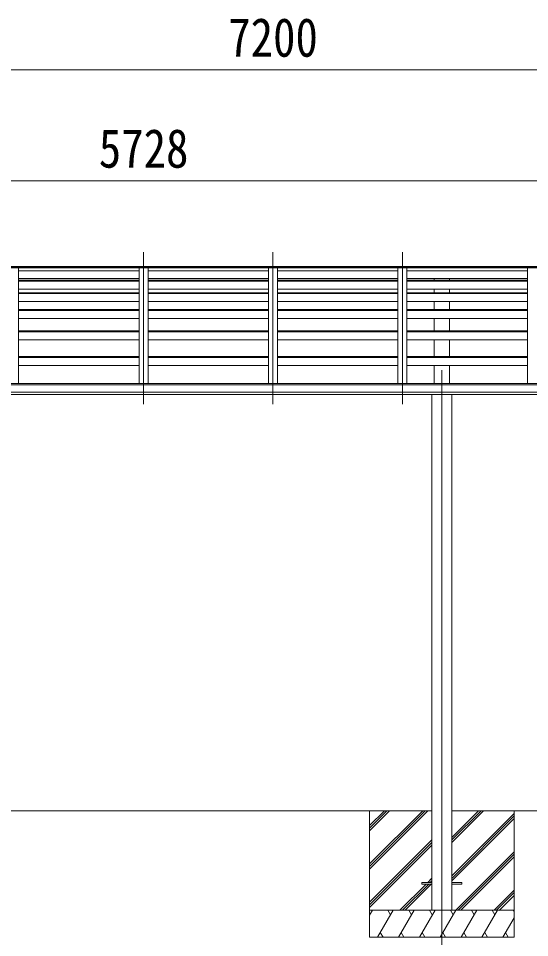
# Model space of a CAD drawing. Units: millimetres at full size. Extents: x -12578 to 12718, y -8779 to 8681.
# Drawn here: x 4112 to 6940, y -5637 to -552 of the extents above; entities that cross this region are included whole.
import ezdxf
from ezdxf.enums import TextEntityAlignment as Align

# ---------------------------------------------------------------- set-up
doc = ezdxf.new("R2010")
doc.units = ezdxf.units.MM
doc.header["$LTSCALE"] = 45
for name, color, linetype, lineweight in [('0-0_0', 7, 'Continuous', 9), ('0-1_本体', 4, 'Continuous', 9), ('0-2_部品', 7, 'Continuous', 9), ('0-8_PARTS2', 2, 'Continuous', 9), ('0-A_寸法', 6, 'Continuous', 9)]:
    doc.layers.add(name, color=color, linetype=linetype, lineweight=lineweight)
doc.styles.add('ＭＳ ゴシック', font='')
doc.styles.get('ＭＳ ゴシック').set_extended_font_data('MS Gothic')

msp = doc.modelspace()

# ---------------------------------------------------------------- linework, layer by layer
at = {"layer": '0-0_0'}
for p, q in [((3209.08, -4935.23), (6399.08, -4935.23)), ((6054.08, -4935.23), (6054.08, -5635.23)), ((6054.08, -5229.41), (6348.26, -4935.23)), ((6054.08, -5243.55), (6362.4, -4935.23)), ((6054.08, -5257.69), (6376.55, -4935.23)), ((6054.08, -5045.56), (6164.41, -4935.23)), ((6054.08, -5031.42), (6150.27, -4935.23)), ((6054.08, -5017.28), (6136.13, -4935.23)), ((6509.08, -5111.06), (6684.91, -4935.23)), ((6509.08, -5096.92), (6670.77, -4935.23)), ((6509.08, -5082.78), (6656.63, -4935.23)), ((6509.08, -4935.23), (8329.07, -4935.23)), ((6509.08, -5294.91), (6854.08, -4949.91)), ((6509.08, -5309.05), (6854.08, -4964.05)), ((6509.08, -5323.19), (6854.08, -4978.2)), ((6854.08, -4935.23), (6854.08, -5635.23)), ((6054.08, -5441.54), (6399.08, -5096.54)), ((6054.08, -5455.68), (6399.08, -5110.69)), ((6054.08, -5469.83), (6399.08, -5124.83)), ((6530.89, -5485.23), (6854.08, -5162.04)), ((6545.03, -5485.23), (6854.08, -5176.19)), ((6559.18, -5485.23), (6854.08, -5190.33)), ((6376.18, -5331.58), (6399.08, -5308.68)), ((6390.32, -5331.58), (6399.08, -5322.82)), ((6222.52, -5485.23), (6367.18, -5340.58)), ((6236.67, -5485.23), (6381.32, -5340.58)), ((6250.81, -5485.23), (6395.46, -5340.58)), ((6743.02, -5485.23), (6854.08, -5374.17)), ((6757.17, -5485.23), (6854.08, -5388.32)), ((6771.31, -5486.08), (6854.08, -5403.3)), ((6854.08, -5485.23), (6054.08, -5485.23)), ((6054.08, -5512.74), (6069.96, -5485.23)), ((6098.83, -5635.23), (6185.43, -5485.23)), ((6170.43, -5511.21), (6155.43, -5485.23)), ((6214.3, -5635.23), (6300.9, -5485.23)), ((6285.9, -5511.22), (6270.9, -5485.23)), ((6329.77, -5635.23), (6416.37, -5485.23)), ((6401.37, -5511.21), (6386.37, -5485.23)), ((6445.24, -5635.23), (6531.84, -5485.23)), ((6516.84, -5511.21), (6501.84, -5485.23)), ((6560.71, -5635.23), (6647.31, -5485.23)), ((6632.31, -5511.21), (6617.31, -5485.23)), ((6676.18, -5635.23), (6762.78, -5485.23)), ((6732.78, -5485.23), (6747.78, -5511.21)), ((6848.25, -5485.23), (6854.08, -5495.33)), ((6791.65, -5635.23), (6854.08, -5527.1)), ((6054.08, -5635.23), (6854.08, -5635.23)), ((6113.83, -5609.25), (6128.83, -5635.23)), ((6229.3, -5609.25), (6244.3, -5635.23)), ((6344.77, -5609.25), (6359.77, -5635.23)), ((6460.24, -5609.25), (6475.24, -5635.23)), ((6575.71, -5609.25), (6590.71, -5635.23)), ((6691.18, -5609.25), (6706.18, -5635.23)), ((6806.65, -5609.25), (6821.65, -5635.23))]:
    msp.add_line(p, q, dxfattribs=at)
at = {"layer": '0-1_本体'}
for p, q in [((7656.08, -1931.62), (1952.09, -1931.62)), ((1955.59, -1924.42), (7652.58, -1924.42)), ((7652.58, -1926), (1955.59, -1926)), ((7656.08, -1932.53), (1952.09, -1932.53)), ((4113.08, -1932.53), (4113.08, -2572.32)), ((4779.08, -1947.73), (4113.08, -1947.73)), ((4779.08, -1932.53), (4779.08, -2572.32)), ((4829.08, -1932.53), (4829.08, -2572.32)), ((5495.08, -1947.73), (4829.08, -1947.73)), ((5495.08, -1932.53), (5495.08, -2572.32)), ((5545.08, -1932.53), (5545.08, -2572.32)), ((6211.08, -1947.73), (5545.08, -1947.73)), ((6211.08, -1932.53), (6211.08, -2572.32)), ((6261.08, -1932.53), (6261.08, -2572.32)), ((6927.08, -1947.73), (6261.08, -1947.73)), ((6927.08, -1932.53), (6927.08, -2572.32)), ((4779.08, -1991.26), (4113.08, -1991.26)), ((4779.08, -1992.33), (4113.08, -1992.33)), ((4779.08, -1993.64), (4113.08, -1993.64)), ((4113.08, -2002.47), (4779.08, -2002.47)), ((4779.08, -2005.05), (4113.08, -2005.05)), ((5495.08, -1991.26), (4829.08, -1991.26)), ((5495.08, -1992.33), (4829.08, -1992.33)), ((5495.08, -1993.64), (4829.08, -1993.64)), ((4829.08, -2002.47), (5495.08, -2002.47)), ((5495.08, -2005.05), (4829.08, -2005.05)), ((6211.08, -1991.26), (5545.08, -1991.26)), ((6211.08, -1992.33), (5545.08, -1992.33)), ((6211.08, -1993.64), (5545.08, -1993.64)), ((5545.08, -2002.47), (6211.08, -2002.47)), ((6211.08, -2005.05), (5545.08, -2005.05)), ((6927.08, -1991.26), (6261.08, -1991.26)), ((6927.08, -1992.33), (6261.08, -1992.33)), ((6927.08, -1993.64), (6261.08, -1993.64)), ((6261.08, -2002.47), (6927.08, -2002.47)), ((6927.08, -2005.05), (6261.08, -2005.05)), ((6411.58, -2002.47), (6411.58, -1993.64)), ((6496.58, -2002.47), (6496.58, -1993.64)), ((4779.08, -2049.79), (4113.08, -2049.79)), ((4113.08, -2070.38), (4779.08, -2070.38)), ((4113.08, -2073.95), (4779.08, -2073.95)), ((5495.08, -2049.79), (4829.08, -2049.79)), ((4829.08, -2070.38), (5495.08, -2070.38)), ((4829.08, -2073.95), (5495.08, -2073.95)), ((6211.08, -2049.79), (5545.08, -2049.79)), ((5545.08, -2070.38), (6211.08, -2070.38)), ((5545.08, -2073.95), (6211.08, -2073.95)), ((6927.08, -2049.79), (6261.08, -2049.79)), ((6261.08, -2070.38), (6927.08, -2070.38)), ((6261.08, -2073.95), (6927.08, -2073.95)), ((6411.58, -2070.38), (6411.58, -2049.79)), ((6496.58, -2070.38), (6496.58, -2049.79)), ((4113.08, -2118.49), (4779.08, -2118.49)), ((4829.08, -2118.49), (5495.08, -2118.49)), ((5545.08, -2118.49), (6211.08, -2118.49)), ((6261.08, -2118.49), (6927.08, -2118.49)), ((6411.58, -2162.94), (6411.58, -2118.49)), ((6496.58, -2162.94), (6496.58, -2118.49)), ((4113.08, -2162.94), (4779.08, -2162.94)), ((4779.08, -2167.6), (4113.08, -2167.6)), ((4829.08, -2162.94), (5495.08, -2162.94)), ((5495.08, -2167.6), (4829.08, -2167.6)), ((5545.08, -2162.94), (6211.08, -2162.94)), ((6211.08, -2167.6), (5545.08, -2167.6)), ((6261.08, -2162.94), (6927.08, -2162.94)), ((6927.08, -2167.6), (6261.08, -2167.6)), ((4113.08, -2211.87), (4779.08, -2211.87)), ((4829.08, -2211.87), (5495.08, -2211.87)), ((5545.08, -2211.87), (6211.08, -2211.87)), ((6261.08, -2211.87), (6927.08, -2211.87)), ((6411.58, -2280.14), (6411.58, -2211.87)), ((6496.58, -2280.14), (6496.58, -2211.87)), ((4113.08, -2280.14), (4779.08, -2280.14)), ((4113.08, -2285.87), (4779.08, -2285.87)), ((4829.08, -2280.14), (5495.08, -2280.14)), ((4829.08, -2285.87), (5495.08, -2285.87)), ((5545.08, -2280.14), (6211.08, -2280.14)), ((5545.08, -2285.87), (6211.08, -2285.87)), ((6261.08, -2280.14), (6927.08, -2280.14)), ((6261.08, -2285.87), (6927.08, -2285.87)), ((4113.08, -2329.81), (4779.08, -2329.81)), ((4829.08, -2329.81), (5495.08, -2329.81)), ((5545.08, -2329.81), (6211.08, -2329.81)), ((6261.08, -2329.81), (6927.08, -2329.81)), ((6411.58, -2421.54), (6411.58, -2329.81)), ((6496.58, -2421.54), (6496.58, -2329.81)), ((4113.08, -2421.54), (4779.08, -2421.54)), ((4113.08, -2428.34), (4779.08, -2428.34)), ((4829.08, -2421.54), (5495.08, -2421.54)), ((4829.08, -2428.34), (5495.08, -2428.34)), ((5545.08, -2421.54), (6211.08, -2421.54)), ((5545.08, -2428.34), (6211.08, -2428.34)), ((6261.08, -2421.54), (6927.08, -2421.54)), ((6261.08, -2428.34), (6927.08, -2428.34)), ((4113.08, -2471.89), (4779.08, -2471.89)), ((4829.08, -2471.89), (5495.08, -2471.89)), ((5545.08, -2471.89), (6211.08, -2471.89)), ((6261.08, -2471.89), (6927.08, -2471.89)), ((6411.58, -2572.32), (6411.58, -2471.89)), ((6496.58, -2572.32), (6496.58, -2471.89)), ((7661.58, -2578.73), (1946.58, -2578.73)), ((7638.08, -2572.32), (1970.08, -2572.32)), ((1946.58, -2620.33), (7661.58, -2620.33)), ((7661.58, -2632.17), (1946.58, -2632.1)), ((6399.08, -2632.16), (6399.08, -5485.23)), ((6509.08, -2632.16), (6509.08, -5485.23))]:
    msp.add_line(p, q, dxfattribs=at)
at = {"layer": '0-2_部品', "color": 4}
for p, q in [((6344.28, -5331.58), (6344.28, -5340.58)), ((6344.28, -5331.58), (6399.08, -5331.58)), ((6509.08, -5331.58), (6563.88, -5331.58)), ((6563.88, -5331.58), (6563.88, -5340.58)), ((6344.28, -5340.58), (6399.08, -5340.58)), ((6509.08, -5340.58), (6563.88, -5340.58))]:
    msp.add_line(p, q, dxfattribs=at)
at = {"layer": '0-8_PARTS2'}
for p, q in [((4804.09, -1844.45), (4804.08, -2686)), ((5520.09, -1844.45), (5520.08, -2686)), ((6236.09, -1844.45), (6236.08, -2686)), ((6454.08, -2497.2), (6454.08, -5708.76))]:
    msp.add_line(p, q, dxfattribs=at)
at = {"layer": '0-A_寸法'}
for p, q in [((1920.1, -837.45), (9120.06, -837.45)), ((1940.09, -1451.34), (7668.07, -1451.34))]:
    msp.add_line(p, q, dxfattribs=at)

# ---------------------------------------------------------------- texts
at = {"layer": '0-A_寸法', "color": 7, "style": 'ＭＳ ゴシック', "width": 0.85}
for s, p in [('7200', (5272.58, -828.45)), ('5728', (4556.58, -1442.34))]:
    msp.add_text(s, height=214.4, dxfattribs=at).set_placement(p, align=Align.BOTTOM_LEFT)

doc.saveas('drawing.dxf')
